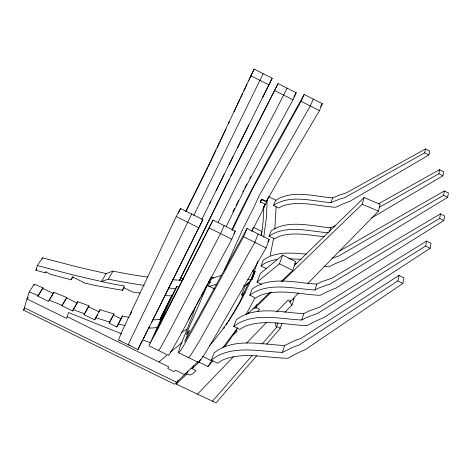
<?xml version="1.0" encoding="UTF-8"?>
<svg xmlns="http://www.w3.org/2000/svg" width="472" height="472" viewBox="0 0 472 472"><rect width="100%" height="100%" fill="white"/><g stroke="black" fill="none" stroke-linecap="round" stroke-linejoin="round"><path stroke-width="0.71" d="M264.444 205.88L263.76 207.532L266.409 202.423L266.609 200.889M263.848 206.37L263.169 221.238L261.529 235.487M276.12 206.842L274.84 228.979M158.61 350.194L158.592 350.543L160.704 347.51L169.094 332.07L220.566 233.61L224.141 225.622M261.104 235.634L261.517 231.298L253.434 227.268L251.865 231.02M273.636 238.1L270.143 255.712M443.875 220.548L444.63 215.952L440.447 213.851L331.828 278.226L321.491 281.808L316.824 284.097C295.72 282.929 270.845 275.53 252.137 288.97L249.735 295.177L255.635 298.103A34.857 24.65 18.5 0 1 261.5 294.906C280.551 288.581 300.806 294.652 320.24 295.313A143.742 95.958 10.8 0 1 336.259 287.955L443.875 220.548L439.668 218.436L330.14 284.002L319.709 287.666L314.995 290.009C293.69 288.876 268.55 281.513 249.735 295.177M324.022 266.45L328.801 266.863A138.585 90.193 11.5 0 1 344.171 260.084L447.692 197.32L448.4 193.007L444.353 190.971L339.828 250.897M439.668 218.436L440.447 213.851M331.881 258.255L338.253 256.284L443.615 195.272L444.353 190.971M430.139 248.296L431.019 243.322L426.546 241.086L319.426 307.195L308.653 311.142L303.779 313.638C281.731 312.611 255.606 305.254 236.325 319.709L233.699 326.417L239.841 329.45A36.509 26.45 18.2 0 1 246 325.951C265.748 318.989 286.964 325.131 307.225 325.586A150.267 102.914 10.2 0 1 323.934 317.532L430.139 248.296L425.638 246.048L317.573 313.42L306.7 317.461L301.779 320.01C279.512 319.019 253.098 311.709 233.699 326.417M371.517 217.987L442.919 175.79L443.639 171.708L439.591 169.666L378.579 203.745M263.695 237.381L266.308 218.583L267.217 199.821L268.556 196.588L276.067 200.34M425.638 246.048L426.546 241.086M379.453 207.237L438.848 173.737L439.591 169.666M402.882 283.424L403.997 277.914L399.011 275.424L300.971 338.418L295.189 340.395L284.663 345.474C261.6 344.578 234.112 337.214 214.223 352.779L211.297 360.053L217.716 363.216A38.574 28.42 18.4 0 1 224.194 359.387C244.708 351.758 266.957 358 288.115 358.248A158.262 110.572 10 0 1 305.537 349.463L402.882 283.424L397.861 280.917L298.894 345.15L293.053 347.18L282.421 352.372C259.116 351.528 231.315 344.218 211.297 360.053M428.895 154.963L429.679 151.07L425.49 148.957L345.722 193.19L341.038 194.452L332.559 197.862C314.016 196.523 292.333 189.248 275.512 200.47L273.518 205.426L278.799 208.058A31.671 20.78 20.5 0 1 283.92 205.462C300.918 200.535 318.635 206.276 335.798 207.267A130.431 81.125 13.4 0 1 349.817 201.361L428.895 154.963L424.676 152.839L344.294 197.833L339.569 199.125L331.019 202.6C312.328 201.29 290.428 194.022 273.518 205.426M397.861 280.917L399.011 275.424M424.676 152.839L425.49 148.957M307.738 283.589L378.432 211.114L380.161 204.358L364.054 197.561L294.127 265.689M282.333 281.518L362.171 204.252L364.054 197.561M197.809 361.894L174.61 384.243L23.6 310.151L29.234 291.861L34.308 284.173L43.023 287.837L37.843 296.145L48.468 301.366L53.802 292.286L66.829 297.502L61.903 305.762L72.54 310.989L74.334 307.962M46.12 271.677L45.336 272.869L35.896 270.238L37.347 265.529L42.527 257.824L76.912 266.839L106.135 273.565L112.967 271.099A718.254 549.213 73 0 0 147.659 277.04M314.995 290.009L316.824 284.097M33.901 285.471L34.308 284.173M42.108 259.169L42.527 257.824M301.779 320.01L303.779 313.638M329.544 231.569L330.754 227.728L335.031 225.769M257.718 261.405C248.012 292.551 230.755 320.96 209.562 345.616M37.843 296.145L43.023 287.837M45.336 272.869L45.654 271.884L50.651 274.344L71.266 279.808L73.136 276.787M282.421 352.372L284.663 345.474M331.019 202.6L332.559 197.862M284.781 312.411L291.956 305.059L294.162 298.398L293.142 299.449M266.715 344.118L280.108 328.589L281.896 323.279M290.256 300.635L289.808 301.968L298.516 293.041M252.909 271.164L253.352 269.866M278.008 322.842L276.427 327.485L262.007 344.118M53.802 292.286L53.354 293.602L42.828 288.421M281.094 281.678L292.758 270.438L295.791 261.659L282.634 255.116L260.361 273.471L257.033 282.12L261.482 284.415M61.903 305.762L66.829 297.502M71.266 279.808L72.34 276.834L83.414 282.291L83.255 282.71L95.515 285.53L122.537 290.315L123.894 287.832M257.033 282.12L279.459 263.824L282.634 255.116M192.464 312.317L194.759 308.729L193.201 313.892L180.215 346.354L178.44 352.33L178.522 352.743L198.24 362.325L200.535 360.154L203.308 356.224L212.866 340.448L266.09 247.93L269.223 239.475L247.033 228.43L196.966 320.075L184.664 341.698L189.526 330.205L186.18 334.719L187.278 331.586L207.285 285.359L214.725 289.035M257.565 311.591L259.576 309.366L255.718 307.272L256.697 304.652M72.54 310.989L77.744 301.702L88.972 305.832L84.04 314.665L94.683 319.898L96.058 317.444M77.384 302.646L77.744 301.702M248.278 313.644L248.779 312.34M266.733 268.786L261.051 265.96L263.282 260.19C275.495 250.903 292.109 253.051 306.416 254.113M258.131 233.953L254.85 242.337L199.709 340.53L190.653 355.286L189.048 357.186L188.523 357.546L188.051 357.056M255.14 271.365L251.718 280.026L255.098 271.406M324.134 236.684C309.555 235.333 294.28 231.634 279.902 236.159A32.538 21.824 19.7 0 0 274.545 238.909L269.064 236.177L271.164 230.82C288.687 219.014 311.367 226.401 330.754 227.728M84.04 314.665L88.972 305.832M243.393 295.761L241.593 294.87L245.009 286.268L248.968 283.047M122.537 290.315L124.325 285.932A318.494 246.083 44.8 0 1 101.515 281.554L72.033 274.698L37.347 265.529M251.877 231.15L261.73 212.152L265.099 204.169L260.461 201.857L261.765 199.137L266.403 201.45L279.147 178.917L319.485 110.607L322.329 103.657L304.104 94.477C279.572 139.175 253.511 183.118 232.029 229.422M178.522 352.743L179.92 351.587L181.885 348.684L192.381 330.347L243.605 236.743L247.033 228.43M266.403 201.45L266.91 200.222M248.585 282.864L239.558 302.393L228.472 321.42M94.683 319.898L100.099 309.644A237.953 177.124 35.5 0 0 114 313.904L109.126 323.131L116.838 326.919L122.407 315.992A146.975 103.055 31.8 0 0 129.298 317.385M263.016 208.087L263.795 206.217M100.099 309.644L99.15 311.927L88.606 306.741M256.674 355.758L216.023 402.893L176.304 384.119L186.658 374.095L188.977 374.851A3.457 2.118 23.3 0 0 189.596 374.921A3.853 2.366 23.3 0 0 190.369 374.892L192.718 373.842L196.022 370.585L192.228 368.709L193.555 365.546M186.658 374.095L187.998 370.945M260.219 202.028L261.004 200.175M313.219 99.067L310.293 105.982L259.181 195.697L253.588 207.981L242.466 229.805L224.153 270.798M168.244 354.926L168.286 355.31L168.958 354.832L170.634 352.395L179.319 337.102L231.817 239.204L235.245 231.144L213.031 220.1L154.527 334.489L176.87 286.297L178.847 287.271M185.095 373.382L184.552 374.668L175.572 370.231L173.932 371.635L167.79 368.52L168.646 366.815L67.195 316.706M128.85 345.067L137.948 349.546L140.55 344.076M176.304 384.119L177.92 380.361M232.141 230.401L252.839 188.293L301.095 101.35L304.104 94.477M109.126 323.131L114 313.904M208.24 286.203L211.71 278.362L220.884 275.554M200.842 295.968L201.455 295.909L203.343 291.672M201.455 295.909L206.293 287.147L210.022 278.987M200.11 297.997L196.505 304.859M116.838 326.919L122.407 315.992M226.283 226.353L245.375 187.585L263.523 153.901A1041.863 16.709 -62.8 0 0 284.527 115.38L292.988 99.781L296.18 92.73L278.049 83.603L230.849 176.003M143.641 338.041L143.913 337.439M234.053 111.775L240.036 99.014M220.961 139.783L224.79 131.594M225.091 130.95L225.988 129.027M228.389 123.894L229.286 121.965M287.118 88.17L275.577 110.885A1042.341 11.222 -63.1 0 1 255.069 149.665L237.298 183.549L218.164 222.318M130.207 314.818L131.588 311.874M151.724 322.24L202.901 219.598L180.534 208.477L176.215 216.559L122.466 330.37L118.507 339.887L120.33 340.884M240.643 97.722L242.767 93.19M220.648 140.444L217.155 147.872M178.357 213.102L180.534 208.477M262.462 97.816L272.202 78.216L254.113 69.107L209.42 163.554L185.708 211.497M251.523 74.594L254.113 69.107M248.75 80.476L251.234 75.207M243.971 90.642L246.95 84.305M161.017 320.399L159.76 319.78L167.637 304.735L148.886 345.775L158.863 327.031L213.031 220.1M215.987 150.332L213.356 155.86M212.005 158.675L213.084 156.427M209.999 162.828L211.733 159.241M179.572 280.545L229.215 179.513M179.336 280.563L225.002 187.685L246.602 145.429A1042.849 5.729 -63.4 0 0 266.615 106.377L278.049 83.603M208.176 166.592L209.698 163.459M159.76 319.78L171.837 295.602M206.282 170.486L207.863 167.241M140.798 343.563L142.001 341.085M205.957 171.147L195.868 191.644M232.832 211.904L234.637 208.235M201.739 219.58L210.518 201.898M236.112 205.249L236.997 203.467M254.774 298.233L245.983 314.641M216.087 190.588L217.657 187.431M217.97 186.8L224.064 174.528M209.515 203.857L233.038 156.527M193.709 195.986L186.169 211.025M194.016 195.367L195.561 192.263M193.762 215.498L263.158 73.661M155.152 315.219L158.657 308.198M158.975 307.555L202.901 219.598M237.563 202.323L238.419 200.606M237.31 147.972L248.956 124.702M229.067 164.575L272.202 78.216M148.656 328.376L154.851 315.821M149.801 325.916L137.948 349.546M147.966 329.586L144.792 335.887M242.767 191.957L243.635 190.251M191.72 214.04L130.39 339.952L128.266 344.678L130.065 345.663M161.766 315.632L171.979 295.631M176.87 286.297L171.944 295.938L165.365 295.596M244.791 187.986L246.838 183.986M263.63 207.013L265.099 204.169M260.249 202.512L261.795 199.55L266.597 201.945M143.783 337.834L144.19 337.067M249.788 178.304L250.673 176.611M233.888 233.664L235.245 231.144M293.826 97.085L296.18 92.73M204.936 288.781L206.984 285.076M194.417 308.647L195.809 306.121M206.801 286.233L207.285 285.359M189.03 318.464L192.122 312.924M96.742 316.216L97.433 314.995M106.135 273.565L101.515 281.554L108.383 279.117L112.967 271.099M320.582 106.654L322.329 103.657M267.801 241.924L269.223 239.475M75.054 306.753L77.207 303.118L66.67 297.938M188.635 319.149L188.818 318.836M200.647 359.174L198.895 362.071L208.022 366.561L211.603 360.814L202.399 356.283M252.502 271.093L254.308 271.264A331.344 188.405 -20.3 0 1 250.921 279.884L249.894 281.572L245.552 285.247L243.522 285.908M49.595 299.572L52.604 294.793M23.6 310.151L24.367 308.977M28.202 297.218L27.04 298.988L66.664 318.447L68.475 312.523L121.629 333.822M225.976 325.226L227.769 322.506M128.484 344.471L128.272 344.79L119.115 340.288M35.896 270.238L36.692 269.058M223.752 328.494L224.489 327.409M237.687 327.798L222.996 347.587M212.5 401.229L251.912 355.764M197.502 394.144L233.723 356.513M246.478 343.262L266.373 322.594M276.574 311.992L288.309 299.803L291.956 305.059M192.228 368.709L199.532 361.646M255.718 307.272L271.241 292.245M247.67 313.868L269.954 292.404M158.881 361.989L167.613 354.496M170.392 352.177L182.162 342.495M241.593 294.87L245.003 292.121M261.051 265.96C265.5 262.231 271.176 260.426 276.822 259.506M269.064 236.177C286.463 224.294 309.095 231.427 328.429 232.761M181.254 332.459L186.947 329.132M232.507 335.574L237.215 331.397L235.528 330.365M209.344 286.374L216.559 284.227M288.829 258.745L301.283 259.346M182.676 280.415L172.563 279.754M247.723 279.619L250.921 279.884M294.44 263.535L296.593 263.683M175.708 288.575L168.492 288.038M140.143 293.082L132.656 292.009L123.658 287.566M191.054 368.402L191.632 368.538A3.434 2.124 23.2 0 0 192.246 368.602A3.823 2.372 23.3 0 0 192.83 368.591M84.4 313.756L73.071 309.579M142.756 339.887L150.273 342.696M62.056 305.325L48.911 300.056M29.234 291.861L38.031 295.56M362.171 204.252L378.432 211.114M24.337 307.75L176.587 382.338M149.494 346.07L157.984 350.248M159.2 350.843L166.468 354.413M113.475 315.095L121.109 318.854M211.037 276.916L213.68 278.22M210.553 277.79L211.875 278.445M208.689 281.99L210.536 282.905M180.876 277.984L183.478 279.271M243.605 236.743L266.09 247.93M209.302 228.011L231.817 239.204M279.459 263.824L292.758 270.438M176.215 216.559L198.883 227.823M250.673 75.697L268.922 84.883M301.095 101.35L319.485 110.607M274.698 90.571L292.988 99.781M438.848 173.737L442.919 175.79M443.615 195.272L447.692 197.32M197.65 361.776L197.851 362.254M237.634 328.099A530.498 332.919 5.5 0 1 224.542 346.725M212.831 360.986A530.498 332.919 5.5 0 1 207.91 366.467M144.196 285.318A731.771 557.155 72.4 0 1 108.383 279.117M160.209 319.379A86.11 58.127 29.3 0 1 152.804 319.892M157.347 327.491A87.007 58.068 29.2 0 1 148.19 328.111M125.074 325.491A148.586 103.055 31.6 0 1 118.13 324.063M109.646 321.939A240.779 177.472 35.2 0 1 95.633 317.621M275.866 322.754A13.464 9.086 18.6 0 0 276.427 327.485A1.546 1.038 19.2 0 1 278.332 327.096L278.722 327.267A2.602 1.746 19.2 0 1 280.108 328.589M256.921 307.508A12.567 8.643 21.3 0 1 255.806 308.009L254.833 308.322A8.903 6.112 21.1 0 1 252.892 308.611"/></g></svg>
